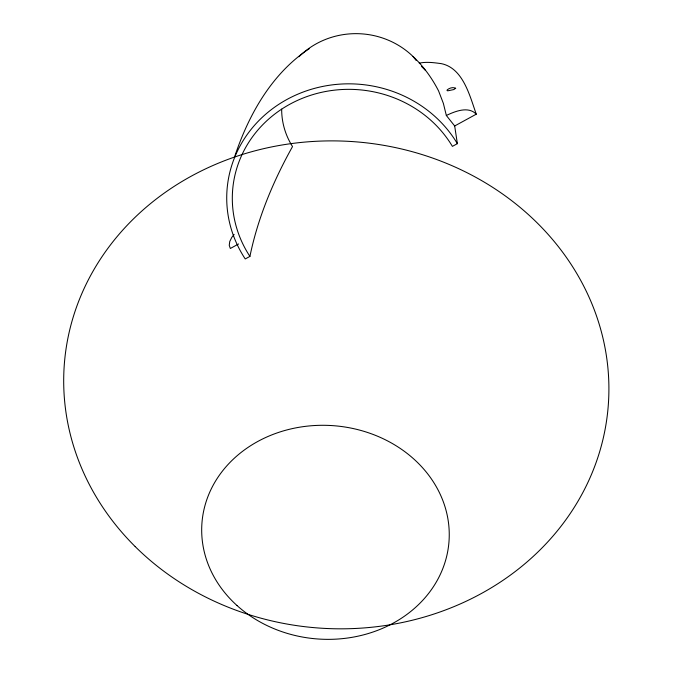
<?xml version="1.0" encoding="UTF-8"?>
<svg xmlns="http://www.w3.org/2000/svg" width="673" height="673" viewBox="0 0 673 673"><rect width="100%" height="100%" fill="white"/><g stroke="black" fill="none" stroke-linecap="round" stroke-linejoin="round"><path stroke-width="1.01" d="M298.938 56.751A79.708 76.091 4.2 0 1 412.995 56.456C423.477 66.291 432.083 78.177 438.594 90.973L443.364 103.381L446.342 115.478L454.679 125.969L457.371 143.669A123.252 115.251 4.2 0 0 287.287 99.276A123.252 115.251 4.2 0 0 245.233 258.945L249.919 256.405C257.877 217.724 273.331 180.961 292.519 146.571A74.838 71.439 4.2 0 1 281.667 109.127M235.003 155.64C249.002 114.015 272.144 73.164 309.572 48.49M234.154 234.49L231.823 237.325L229.754 241.489L229.241 245.292L230.326 248.488L238.604 243.963M454.679 125.969L476.265 114.183C469.838 96.189 463.26 68.225 441.429 63.666C434.127 62.673 426.547 61.588 419.262 63.153M457.371 143.669L452.407 146.369A117.64 110.01 4.2 0 0 290.113 104.088A117.64 110.01 4.2 0 0 249.919 256.405M446.342 115.478C455.108 111.306 468.349 105.888 476.265 114.183M421.458 66.341L425.479 70.429M412.995 56.456L416.225 60.528M455.663 88.256L453.77 89.576L447.797 90.805A4.189 1.144 -18.6 0 1 447.394 89.711C449.606 87.97 453.08 86.918 455.663 88.256M236.989 605.507A123.866 106.931 4.2 0 0 444.676 563.368A123.866 106.931 4.2 0 0 294.732 428.095A123.866 106.931 4.2 0 0 236.989 605.507M135.18 546.569A272.75 243.803 4.2 0 0 596.228 462.191A272.75 243.803 4.2 0 0 277.478 145.797A272.75 243.803 4.2 0 0 135.18 546.569"/></g></svg>
